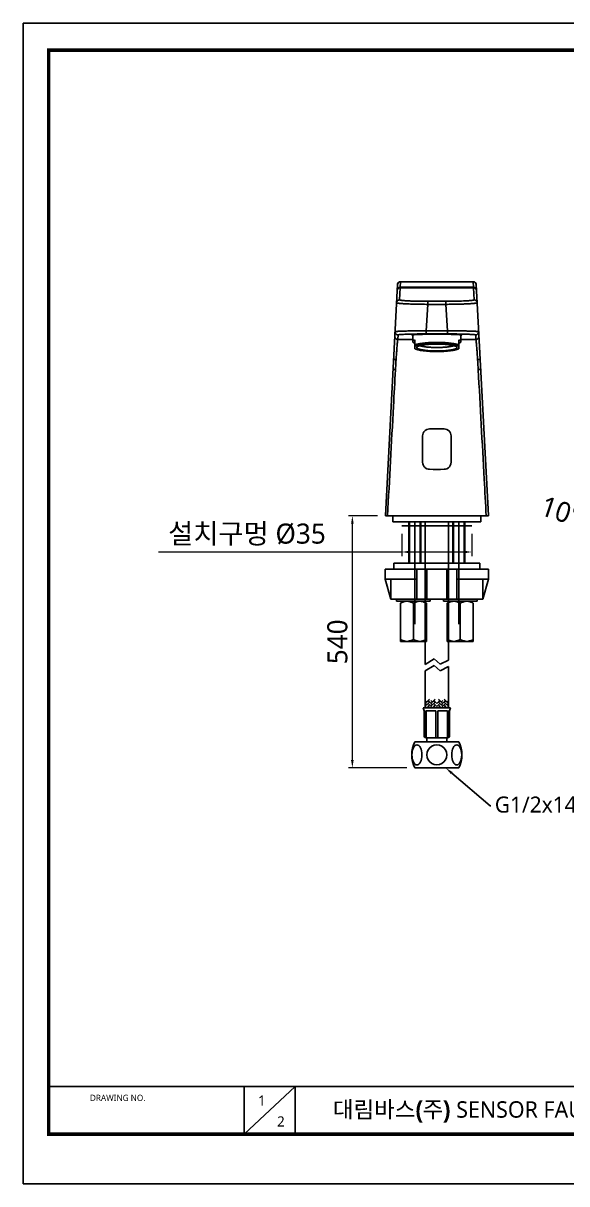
# Model space of a CAD drawing. Extents: x 0 to 790, y 0 to 579.
# Drawn here: x 0 to 271, y 0 to 579 of the extents above; entities that cross this region are included whole.
import ezdxf
from ezdxf import colors
from ezdxf.entities.mleader import LeaderData, LeaderLine
from ezdxf.math import Vec2, Vec3

# ---------------------------------------------------------------- set-up
doc = ezdxf.new("R2010")
doc.units = 0
doc.header["$LTSCALE"] = 10
doc.header["$MEASUREMENT"] = 0
doc.header["$PDMODE"] = 3
doc.header["$PDSIZE"] = -10
doc.layers.get('0').update_dxf_attribs({"linetype": 'CONTINUOUS'})
doc.layers.get('DEFPOINTS').update_dxf_attribs({"linetype": 'CONTINUOUS'})
doc.layers.add('1', color=7, linetype='CONTINUOUS')
doc.layers.add('DEF_LAYER_ASSEM_MEMBER', color=7, linetype='CONTINUOUS')
doc.styles.add('Daelim Dimension', font='NanumGothic.ttf')
doc.styles.add('DLB3013-CR2S_시공도$0$Daelim Dimension', font='H2GTRE.TTF')
doc.dimstyles.new('DLB3013-CR2S_시공도$0$DEFAULT', dxfattribs={"dimscale": 2, "dimtxt": 2, "dimasz": 2, "dimexe": 0, "dimexo": 2, "dimgap": 1, "dimtad": 1, "dimdec": 1, "dimzin": 9, "dimdsep": 46, "dimtxsty": 'DLB3013-CR2S_시공도$0$Daelim Dimension', "dimcen": 0.5, "dimclrd": 252, "dimclre": 252, "dimclrt": 3, "dimadec": 1, "dimazin": 0, "dimtfac": 1, "dimtdec": 1, "dimtix": 1, "dimtmove": 0, "dimatfit": 3, "dimfxl": 1, "dimtolj": 1, "dimtzin": 1, "dimlwd": 9, "dimlwe": 9, "dimarcsym": 0})

# ---------------------------------------------------------------- blocks, each defined once
blk = doc.blocks.new('A$C4846750D')
at = {"color": 7, "linetype": 'Continuous'}
for p, q in [((0, 0), (0, 19)), ((13, 0), (13, 19)), ((13, 0), (0, 0))]:
    blk.add_line(p, q, dxfattribs=at)
at = {"color": 0}
for p, q in [((3.02, 20), (9.98, 20)), ((6.5, 1), (6.5, 19))]:
    blk.add_line(p, q, dxfattribs=at)
at = {"color": 7, "linetype": 'Continuous'}
for points in [[(3.02, 20), (2.44, 19.94), (1.86, 19.81), (1.27, 19.61), (0.65, 19.35), (0, 19)], [(6.5, 19), (5.84, 19.35), (5.23, 19.62), (4.64, 19.81), (4.06, 19.94), (3.48, 20)], [(9.52, 20), (8.94, 19.94), (8.36, 19.81), (7.77, 19.61), (7.15, 19.35), (6.5, 19)], [(13, 19), (12.34, 19.35), (11.73, 19.62), (11.14, 19.81), (10.56, 19.94), (9.98, 20)], [(3.02, 0), (2.44, 0.06), (1.86, 0.19), (1.27, 0.39), (0.65, 0.65), (0, 1)], [(6.5, 1), (5.84, 0.65), (5.23, 0.38), (4.64, 0.19), (4.06, 0.06), (3.48, 0)], [(9.52, 0), (8.94, 0.06), (8.36, 0.19), (7.77, 0.39), (7.15, 0.65), (6.5, 1)], [(13, 1), (12.34, 0.65), (11.73, 0.38), (11.14, 0.19), (10.56, 0.06), (9.98, 0)]]:
    blk.add_lwpolyline(points, dxfattribs=at)
blk = doc.blocks.new('45x4v5xcv')
for p, q in [((7592.25, 276.45), (7592.25, 279.45)), ((7592.25, 279.45), (7635.05, 279.45)), ((7635.05, 276.45), (7635.05, 279.45)), ((7593.6, 261.45), (7593.6, 260.45)), ((7593.6, 261.45), (7610.3, 261.45)), ((7593.6, 260.45), (7610.3, 260.45)), ((7610.3, 261.45), (7610.3, 260.45)), ((7617, 261.45), (7617, 260.45)), ((7617, 260.45), (7633.7, 260.45)), ((7633.7, 261.45), (7633.7, 260.45))]:
    blk.add_line(p, q)
at = {"color": 0}
for p, q in [((7587.9, 276.45), (7603.65, 276.45)), ((7587.9, 271.45), (7587.9, 276.45)), ((7603.65, 276.45), (7603.65, 261.45)), ((7603.65, 276.45), (7623.65, 276.45)), ((7608.65, 276.45), (7608.65, 271.45)), ((7618.65, 276.45), (7618.65, 271.45)), ((7623.65, 276.45), (7639.4, 276.45)), ((7623.65, 276.45), (7623.65, 261.45)), ((7639.4, 276.45), (7639.4, 271.45)), ((7603.65, 271.45), (7587.9, 271.45)), ((7587.9, 271.45), (7590.65, 261.45)), ((7590.65, 271.45), (7590.65, 261.45)), ((7608.65, 271.45), (7608.65, 261.45)), ((7618.65, 271.45), (7618.65, 261.45)), ((7639.4, 271.45), (7623.65, 271.45)), ((7636.65, 271.45), (7636.65, 261.45)), ((7639.4, 271.45), (7636.65, 261.45)), ((7603.65, 261.45), (7590.65, 261.45)), ((7608.65, 261.45), (7603.65, 261.45)), ((7608.65, 261.45), (7618.65, 261.45)), ((7623.65, 261.45), (7618.65, 261.45)), ((7636.65, 261.45), (7623.65, 261.45))]:
    blk.add_line(p, q, dxfattribs=at)
at = {"color": 0, "xscale": -1}
for p in [(7608.45, 240.45), (7631.85, 240.45)]:
    blk.add_blockref('A$C4846750D', p, dxfattribs=at)
blk = doc.blocks.new('sd4f56vc')
for p, q in [((6354.93, -1683.68), (6348.06, -1683.68)), ((6348.56, -1685.18), (6348.06, -1683.68)), ((6349.18, -1680.14), (6349.89, -1680.85)), ((6350.6, -1680.14), (6349.18, -1681.56)), ((6349.18, -1680.14), (6349.89, -1680.85)), ((6350.6, -1681.56), (6349.18, -1682.97)), ((6349.18, -1681.56), (6349.89, -1682.26)), ((6349.18, -1681.56), (6349.89, -1682.26)), ((6349.18, -1682.97), (6349.89, -1683.68)), ((6351.3, -1679.43), (6349.89, -1680.85)), ((6351.3, -1680.85), (6349.89, -1682.26)), ((6351.3, -1682.26), (6349.89, -1683.68)), ((6350.6, -1680.14), (6352.72, -1682.26)), ((6350.6, -1680.14), (6351.3, -1680.85)), ((6350.6, -1681.56), (6352.72, -1683.68)), ((6350.6, -1681.56), (6351.3, -1682.26)), ((6350.6, -1682.97), (6351.3, -1683.68)), ((6353.43, -1680.14), (6352.01, -1681.56)), ((6352.01, -1680.14), (6352.72, -1680.85)), ((6353.43, -1681.56), (6352.01, -1682.97)), ((6352.01, -1681.56), (6352.72, -1682.26)), ((6352.01, -1682.97), (6352.72, -1683.68)), ((6354.13, -1679.43), (6352.72, -1680.85)), ((6354.13, -1680.85), (6352.72, -1682.26)), ((6354.13, -1682.26), (6352.72, -1683.68)), ((6353.43, -1680.14), (6354.93, -1681.65)), ((6353.43, -1680.14), (6354.13, -1680.85)), ((6353.43, -1681.56), (6354.93, -1683.06)), ((6353.43, -1681.56), (6354.13, -1682.26)), ((6353.43, -1682.97), (6354.13, -1683.68)), ((6356.44, -1680.14), (6354.93, -1681.65)), ((6356.44, -1681.56), (6354.93, -1683.06)), ((6354.93, -1683.68), (6361.81, -1683.68)), ((6355.73, -1679.43), (6357.15, -1680.85)), ((6356.44, -1680.14), (6355.73, -1680.85)), ((6355.73, -1680.85), (6357.15, -1682.26)), ((6356.44, -1681.56), (6355.73, -1682.26)), ((6355.73, -1682.26), (6357.15, -1683.68)), ((6356.44, -1682.97), (6355.73, -1683.68)), ((6356.44, -1680.14), (6357.85, -1681.56)), ((6356.44, -1681.56), (6357.85, -1682.97)), ((6359.27, -1680.14), (6357.15, -1682.26)), ((6357.85, -1680.14), (6357.15, -1680.85)), ((6359.27, -1681.56), (6357.15, -1683.68)), ((6357.85, -1681.56), (6357.15, -1682.26)), ((6357.85, -1682.97), (6357.15, -1683.68)), ((6358.56, -1679.43), (6359.98, -1680.85)), ((6359.27, -1680.14), (6358.56, -1680.85)), ((6358.56, -1680.85), (6359.98, -1682.26)), ((6359.27, -1681.56), (6358.56, -1682.26)), ((6358.56, -1682.26), (6359.98, -1683.68)), ((6359.27, -1682.97), (6358.56, -1683.68)), ((6359.27, -1680.14), (6360.68, -1681.56)), ((6359.27, -1681.56), (6360.68, -1682.97)), ((6360.68, -1680.14), (6359.98, -1680.85)), ((6360.68, -1680.14), (6359.98, -1680.85)), ((6360.68, -1681.56), (6359.98, -1682.26)), ((6360.68, -1681.56), (6359.98, -1682.26)), ((6360.68, -1682.97), (6359.98, -1683.68)), ((6361.31, -1685.18), (6361.81, -1683.68)), ((6348.56, -1697.68), (6348.56, -1685.18)), ((6349.06, -1685.18), (6348.56, -1685.18)), ((6349.06, -1698.54), (6349.06, -1685.18)), ((6354.43, -1685.18), (6349.56, -1685.18)), ((6349.56, -1698.68), (6349.56, -1685.18)), ((6354.43, -1698.68), (6354.43, -1685.18)), ((6355.43, -1685.18), (6360.31, -1685.18)), ((6355.43, -1698.68), (6355.43, -1685.18)), ((6360.31, -1698.68), (6360.31, -1685.18)), ((6360.81, -1698.54), (6360.81, -1685.18)), ((6360.81, -1685.18), (6361.31, -1685.18)), ((6361.31, -1697.68), (6361.31, -1685.18)), ((6354.93, -1700.68), (6343.93, -1700.68)), ((6354.93, -1698.68), (6349.56, -1698.68)), ((6349.93, -1700.68), (6349.93, -1698.68)), ((6354.93, -1698.68), (6360.31, -1698.68)), ((6354.93, -1700.68), (6365.93, -1700.68)), ((6359.93, -1700.68), (6359.93, -1698.68)), ((6343.93, -1713.68), (6365.93, -1713.68))]:
    blk.add_line(p, q)
for centre, radius, start, end in [((6357.27, -1707.18), 14.83, 154.01077, 205.98923), ((6349.56, -1697.68), 1, 180, 270), ((6360.31, -1697.68), 1, 270, 0), ((6352.6, -1707.18), 14.83, 334.01077, 25.98923)]:
    blk.add_arc(centre, radius, start, end)
at = {"extrusion": (0, 0, -1)}
blk.add_ellipse((6345.01, -1707.18), major_axis=(0, -5), ratio=0.5, dxfattribs=at)
blk.add_ellipse((6354.93, -1707.18), major_axis=(-5, 0), ratio=1, start_param=4.712389, end_param=7.853982, dxfattribs=at)
blk.add_ellipse((6354.93, -1707.18), major_axis=(5, 0), ratio=1, start_param=4.712389, end_param=7.853982)
blk.add_ellipse((6364.85, -1707.18), major_axis=(0, -5), ratio=0.5)
blk = doc.blocks.new('*D7')
at = {"color": 5, "lineweight": 9, "ltscale": 0.5, "transparency": 16777216}
for p, q in [((176.68, 333.12), (162.21, 333.12)), ((164.21, 211.4), (164.21, 329.12)), ((191.35, 207.4), (162.21, 207.4))]:
    blk.add_line(p, q, dxfattribs=at)
at = {"color": 5, "ltscale": 0.5, "transparency": 16777216}
for points in [[(163.54, 329.12), (164.87, 329.12), (164.21, 333.12)], [(163.54, 211.4), (164.87, 211.4), (164.21, 207.4)]]:
    blk.add_solid(points, dxfattribs=at)
at = {"layer": 'DEFPOINTS', "color": 0, "ltscale": 0.5, "transparency": 16777216}
for p in [(164.21, 333.12), (180.68, 333.12), (195.35, 207.4)]:
    blk.add_point(p, dxfattribs=at)
at = {"color": 7, "ltscale": 0.5, "transparency": 16777216, "insert": (156.78, 270.26), "char_height": 10, "attachment_point": 5, "rotation": 90, "style": 'Daelim Dimension'}
blk.add_mtext('\\A1;540', dxfattribs=at)
blk = doc.blocks.new('*D10')
at = {"color": 5, "lineweight": 9, "ltscale": 0.5, "transparency": 16777216}
for p, q in [((188.87, 324.15), (188.87, 313.06)), ((223.87, 324.15), (223.87, 313.06)), ((188.87, 315.06), (67.44, 315.06)), ((219.87, 315.06), (192.87, 315.06))]:
    blk.add_line(p, q, dxfattribs=at)
at = {"color": 5, "ltscale": 0.5, "transparency": 16777216}
for points in [[(192.87, 315.73), (192.87, 314.4), (188.87, 315.06)], [(219.87, 315.73), (219.87, 314.4), (223.87, 315.06)]]:
    blk.add_solid(points, dxfattribs=at)
at = {"layer": 'DEFPOINTS', "color": 0, "ltscale": 0.5, "transparency": 16777216}
for p in [(188.87, 328.15), (223.87, 328.15), (188.87, 315.06)]:
    blk.add_point(p, dxfattribs=at)
at = {"color": 7, "ltscale": 0.5, "transparency": 16777216, "insert": (111.62, 323.7), "char_height": 10, "attachment_point": 5, "style": 'Daelim Dimension'}
blk.add_mtext('\\A1;설치구멍 %%C35', dxfattribs=at)
blk = doc.blocks.new('*D11')
at = {"color": 5, "lineweight": 9, "ltscale": 0.5, "transparency": 16777216}
for p, q in [((295.79, 412.98), (295.79, 321.44)), ((290.57, 387.47), (279.19, 322.89))]:
    blk.add_line(p, q, dxfattribs=at)
blk.add_arc((295.79, 417.03), 93.59, 262.44888, 267.55112, dxfattribs=at)
at = {"color": 5, "ltscale": 0.5, "transparency": 16777216}
for points in [[(283.38, 323.59), (283.59, 324.91), (279.53, 324.86)], [(291.8, 324.19), (291.77, 322.86), (295.79, 323.44)]]:
    blk.add_solid(points, dxfattribs=at)
at = {"layer": 'DEFPOINTS', "color": 0, "ltscale": 0.5, "transparency": 16777216}
for p in [(300.03, 441.1), (295.79, 417.08), (295.79, 416.98), (291.27, 391.41), (290.34, 323.6)]:
    blk.add_point(p, dxfattribs=at)
at = {"color": 7, "ltscale": 0.5, "transparency": 16777216, "insert": (268.5, 335.28), "char_height": 10, "attachment_point": 5, "rotation": 341.54129, "style": 'Daelim Dimension'}
blk.add_mtext('\\A1;10%%D', dxfattribs=at)

msp = doc.modelspace()

# ---------------------------------------------------------------- linework, layer by layer
at = {"color": 7, "linetype": 'Continuous'}
for p, q in [((180.68, 333.22), (186.72, 448.42)), ((188.07, 446.84), (187.76, 440.82)), ((188.09, 447.07), (188.07, 446.84)), ((188.07, 446.84), (224.66, 446.84)), ((188.23, 449.79), (188.09, 447.07)), ((224.65, 447.07), (188.09, 447.07)), ((188.23, 449.79), (188.23, 449.86)), ((188.23, 449.86), (224.51, 449.86)), ((188.23, 449.79), (224.51, 449.79)), ((224.51, 449.86), (224.51, 449.79)), ((224.65, 447.07), (224.51, 449.79)), ((224.66, 446.84), (224.65, 447.07)), ((224.98, 440.82), (224.66, 446.84)), ((232.06, 333.22), (226.02, 448.42)), ((201.81, 438.56), (201.81, 440.08)), ((210.93, 440.08), (201.81, 440.08)), ((210.93, 440.08), (210.93, 438.56)), ((201.81, 438.56), (201.11, 425.33)), ((201.81, 438.56), (210.93, 438.56)), ((211.63, 425.33), (210.93, 438.56)), ((186.88, 421.12), (187, 423.31)), ((201.11, 423.82), (201.11, 425.33)), ((211.63, 425.33), (201.11, 425.33)), ((201.11, 423.82), (211.63, 423.82)), ((211.63, 423.82), (211.63, 425.33)), ((218.77, 423.24), (218.77, 423.24)), ((225.74, 423.31), (225.86, 421.12)), ((194.35, 420.95), (186.87, 420.95)), ((225.87, 420.95), (218.38, 420.95)), ((199.27, 359.78), (199.27, 373.05)), ((213.47, 373.05), (213.47, 359.78)), ((180.68, 333.12), (232.06, 333.12)), ((192.37, 309.49), (192.37, 330.12)), ((220.07, 333.12), (198.07, 333.12)), ((198.37, 309.49), (198.37, 330.12)), ((214.37, 309.49), (214.37, 330.12)), ((230.54, 333.12), (220.07, 333.12)), ((220.37, 309.49), (220.37, 330.12))]:
    msp.add_line(p, q, dxfattribs=at)
at = {"color": 40, "linetype": 'Continuous'}
msp.add_line((206.37, 423.7), (206.37, 423.68), dxfattribs=at)
for p, q in [((184.45, 333.12), (184.45, 330.12)), ((228.29, 330.12), (184.45, 330.12)), ((200.62, 259.03), (200.62, 330.12)), ((212.24, 261.18), (212.24, 330.12)), ((228.29, 333.12), (228.29, 330.12)), ((223.87, 328.15), (188.87, 328.15)), ((200.62, 259.03), (205.07, 261.72)), ((205.07, 261.72), (208.04, 259.09)), ((208.04, 259.09), (212.24, 261.18)), ((200.62, 255.74), (205.07, 258.43)), ((200.62, 237.4), (200.62, 255.74)), ((205.07, 258.43), (208.04, 255.8)), ((208.04, 255.8), (212.24, 257.89)), ((212.24, 237.4), (212.24, 257.89)), ((200.62, 237.4), (212.24, 237.4))]:
    msp.add_line(p, q)
at = {"color": 3, "linetype": 'Continuous'}
for p, q in [((192.67, 330.12), (192.67, 309.49)), ((198.07, 330.12), (198.07, 309.49)), ((214.67, 330.12), (214.67, 309.49)), ((220.07, 330.12), (220.07, 309.49))]:
    msp.add_line(p, q, dxfattribs=at)
at = {"color": 2, "linetype": 'Continuous'}
msp.add_line((193.76, 309.48), (193.75, 309.49), dxfattribs=at)
at = {"color": 5}
msp.add_line((12.7, 48.49), (648.72, 48.49), dxfattribs=at)
at = {"color": 5, "ltscale": 40}
for p, q in [((110.19, 48.49), (110.19, 24.69)), ((110.19, 48.49), (110.19, 24.69)), ((135.67, 48.49), (110.19, 24.69)), ((135.67, 48.49), (110.19, 24.69)), ((135.67, 48.49), (135.67, 24.69)), ((135.67, 48.49), (135.67, 24.69))]:
    msp.add_line(p, q, dxfattribs=at)
at = {"ltscale": 0.5}
msp.add_lwpolyline([(0, 0), (789.88, 0), (789.88, 578.76), (0, 578.76)], close=True, dxfattribs=at)
at = {"color": 5, "linetype": 'ByBlock', "lineweight": 200, "const_width": 1.82}
msp.add_lwpolyline([(12.7, 24.78), (777.1, 24.78), (777.1, 565.32), (12.7, 565.32)], close=True, dxfattribs=at)
at = {"color": 7, "linetype": 'Continuous'}
for centre, radius, start, end in [((188.08, 445.33), 1.52, 159.68587, 176.93969), ((188.07, 445.33), 1.52, 89.96852, 159.60024), ((188.23, 448.34), 1.52, 89.997, 177), ((188.22, 448.19), 1.6, 89.74274, 106.28944), ((224.51, 448.34), 1.52, 3, 90.003), ((224.51, 448.19), 1.6, 73.71056, 90.25726), ((224.66, 445.33), 1.52, 21.03433, 90.03025), ((224.66, 445.33), 1.53, 3.06613, 20.9427), ((187.76, 439.3), 1.52, 89.95116, 176.96087), ((224.98, 439.3), 1.52, 3.03913, 90.04884), ((186.88, 422.64), 1.52, 177.02106, 269.7194), ((187, 424.83), 1.52, 176.98875, 270.01564), ((201.19, 58.49), 365.32, 90.01217, 90.98332), ((206.19, 117.4), 306.28, 89.96575, 90.95493), ((206.4, 101.82), 321.87, 89.06479, 90.00445), ((211.7, 76.37), 347.45, 88.99201, 90.01276), ((225.74, 424.83), 1.52, 269.99537, 2.97984), ((225.85, 422.64), 1.52, 270.28083, 2.93735), ((206.37, 824.87), 448.44, 269.54042, 270.46036), ((206.37, 778.13), 421.85, 269.51147, 270.48939), ((182.19, 333.14), 1.52, 177, 180.67941), ((230.54, 333.14), 1.52, 359.32059, 3)]:
    msp.add_arc(centre, radius, start, end, dxfattribs=at)
for points, knots in [([(188.09, 447.07), (187.9, 447.07), (187.52, 447), (187.02, 446.7), (186.68, 446.25), (186.58, 445.88), (186.57, 445.7)], [0, 0, 0, 0, 0.255766, 0.507958, 0.755559, 1, 1, 1, 1]), ([(186.72, 448.42), (186.72, 448.57), (186.79, 448.86), (187.01, 449.25), (187.35, 449.55), (187.63, 449.68), (187.78, 449.72)], [0, 0, 0, 0, 0.245649, 0.493503, 0.744933, 1, 1, 1, 1]), ([(226.16, 445.7), (226.16, 445.88), (226.06, 446.25), (225.72, 446.7), (225.22, 447), (224.84, 447.07), (224.65, 447.07)], [0, 0, 0, 0, 0.244365, 0.491905, 0.744156, 1, 1, 1, 1]), ([(224.96, 449.72), (225.11, 449.68), (225.38, 449.55), (225.72, 449.25), (225.95, 448.86), (226.01, 448.57), (226.02, 448.42)], [0, 0, 0, 0, 0.255067, 0.506497, 0.754351, 1, 1, 1, 1]), ([(187.76, 440.82), (187.76, 440.78), (187.82, 440.74), (187.91, 440.7), (188.09, 440.65), (188.39, 440.59), (188.86, 440.53), (189.44, 440.46), (190.15, 440.4), (190.97, 440.35), (192.26, 440.27), (194.09, 440.2), (196.49, 440.13), (199.09, 440.09), (200.89, 440.08), (201.81, 440.08)], [0, 0, 0, 0, 0.006859, 0.013266, 0.021891, 0.045914, 0.078964, 0.120868, 0.171192, 0.229428, 0.295062, 0.446096, 0.618365, 0.805394, 1, 1, 1, 1]), ([(210.93, 440.08), (212.73, 440.08), (216.05, 440.11), (219.36, 440.22), (220.88, 440.3)], [0, 0, 0, 0, 0.541363, 1, 1, 1, 1]), ([(220.88, 440.3), (221.46, 440.33), (222.28, 440.38), (223.3, 440.46), (223.88, 440.53), (224.34, 440.59), (224.65, 440.65), (224.83, 440.7), (224.91, 440.74), (224.98, 440.78), (224.98, 440.82)], [0, 0, 0, 0, 0.419802, 0.590358, 0.732379, 0.844391, 0.92581, 0.955042, 0.976756, 1, 1, 1, 1]), ([(201.81, 438.56), (200.79, 438.57), (198.8, 438.59), (195.91, 438.64), (193.25, 438.72), (191.23, 438.81), (189.8, 438.89), (188.89, 438.95), (188.11, 439.02), (187.46, 439.08), (186.95, 439.15), (186.61, 439.21), (186.42, 439.27), (186.32, 439.3), (186.26, 439.33), (186.24, 439.37), (186.24, 439.38)], [0, 0, 0, 0, 0.194641, 0.38172, 0.554047, 0.705138, 0.770797, 0.829054, 0.879392, 0.921299, 0.954335, 0.978314, 0.986895, 0.993232, 0.997438, 1, 1, 1, 1]), ([(226.5, 439.38), (226.5, 439.37), (226.47, 439.33), (226.41, 439.3), (226.32, 439.27), (226.13, 439.21), (225.79, 439.15), (225.28, 439.08), (224.63, 439.02), (223.85, 438.95), (222.94, 438.89), (221.51, 438.81), (219.48, 438.72), (216.82, 438.64), (213.94, 438.59), (211.95, 438.57), (210.93, 438.56)], [0, 0, 0, 0, 0.002562, 0.006768, 0.013105, 0.021686, 0.045665, 0.078701, 0.120608, 0.170946, 0.229203, 0.294862, 0.445953, 0.61828, 0.805359, 1, 1, 1, 1]), ([(185.48, 424.91), (185.48, 424.92), (185.51, 424.94), (185.57, 424.96), (185.67, 424.99), (185.87, 425.02), (186.22, 425.06), (186.73, 425.1), (187.39, 425.14), (188.18, 425.17), (189.09, 425.21), (190.11, 425.24), (191.24, 425.27), (192.93, 425.3), (195.22, 425.33), (198.11, 425.34), (200.1, 425.34), (201.11, 425.33)], [0, 0, 0, 0, 0.002031, 0.006096, 0.01245, 0.021114, 0.045304, 0.078518, 0.120568, 0.17113, 0.229541, 0.295234, 0.367664, 0.446189, 0.618581, 0.805631, 1, 1, 1, 1]), ([(194.92, 423.76), (194.35, 423.75), (193.27, 423.73), (191.74, 423.69), (190.39, 423.64), (189.38, 423.59), (188.69, 423.55), (188.26, 423.52), (187.89, 423.49), (187.58, 423.45), (187.34, 423.42), (187.16, 423.39), (187.06, 423.36), (187, 423.33), (187, 423.31)], [0, 0, 0, 0, 0.213561, 0.407741, 0.57903, 0.724481, 0.786606, 0.841086, 0.887719, 0.926375, 0.956947, 0.979346, 0.993524, 1, 1, 1, 1]), ([(193.97, 423.24), (193.97, 423.25), (193.99, 423.27), (194.07, 423.3), (194.26, 423.34), (194.56, 423.37), (194.81, 423.4), (194.95, 423.41)], [0, 0, 0, 0, 0.026814, 0.077899, 0.267205, 0.575493, 1, 1, 1, 1]), ([(194.36, 423.13), (194.3, 423.13), (194.2, 423.15), (194.08, 423.18), (194.01, 423.2), (193.97, 423.22), (193.97, 423.24)], [0, 0, 0, 0, 0.417172, 0.719993, 0.910119, 1, 1, 1, 1]), ([(206.37, 423.7), (205.15, 423.7), (202.82, 423.69), (199.59, 423.63), (197.01, 423.55), (195.54, 423.47), (194.95, 423.41)], [0, 0, 0, 0, 0.321206, 0.612445, 0.846121, 1, 1, 1, 1]), ([(194.95, 423.41), (195.31, 423.44), (196.13, 423.49), (198.18, 423.58), (199.87, 423.62), (201.09, 423.64)], [0, 0, 0, 0, 0.173731, 0.403502, 1, 1, 1, 1]), ([(206.37, 423.7), (207.6, 423.7), (209.93, 423.69), (213.15, 423.63), (215.73, 423.55), (217.2, 423.47), (217.78, 423.41)], [0, 0, 0, 0, 0.321347, 0.612544, 0.845973, 1, 1, 1, 1]), ([(211.63, 425.33), (212.65, 425.34), (214.64, 425.34), (217.53, 425.33), (219.82, 425.3), (221.5, 425.27), (222.63, 425.24), (223.66, 425.21), (224.57, 425.17), (225.35, 425.14), (226.01, 425.1), (226.53, 425.06), (226.87, 425.02), (227.07, 424.98), (227.17, 424.96), (227.22, 424.94), (227.25, 424.92), (227.25, 424.91)], [0, 0, 0, 0, 0.195349, 0.382234, 0.55418, 0.632782, 0.705259, 0.770884, 0.829176, 0.879682, 0.921817, 0.955044, 0.979134, 0.987717, 0.99399, 0.997992, 1, 1, 1, 1]), ([(211.65, 423.64), (212.87, 423.62), (214.56, 423.58), (216.6, 423.49), (217.43, 423.44), (217.78, 423.41)], [0, 0, 0, 0, 0.596444, 0.826302, 1, 1, 1, 1]), ([(217.8, 423.41), (217.94, 423.4), (218.18, 423.37), (218.48, 423.33), (218.67, 423.3), (218.75, 423.27), (218.77, 423.25), (218.77, 423.24)], [0, 0, 0, 0, 0.42463, 0.732794, 0.921966, 0.97309, 1, 1, 1, 1]), ([(225.74, 423.31), (225.74, 423.33), (225.68, 423.36), (225.58, 423.39), (225.4, 423.42), (225.16, 423.45), (224.85, 423.49), (224.48, 423.52), (224.05, 423.55), (223.36, 423.59), (222.35, 423.64), (221, 423.69), (219.46, 423.73), (218.38, 423.75), (217.81, 423.76)], [0, 0, 0, 0, 0.006397, 0.0204, 0.042626, 0.073105, 0.111774, 0.158541, 0.213187, 0.275336, 0.420649, 0.592033, 0.786585, 1, 1, 1, 1]), ([(218.77, 423.24), (218.77, 423.23), (218.73, 423.2), (218.67, 423.18), (218.55, 423.15), (218.46, 423.14), (218.41, 423.13)], [0, 0, 0, 0, 0.091856, 0.282125, 0.58416, 1, 1, 1, 1]), ([(186.87, 420.95), (186.86, 420.91), (186.82, 420.73), (186.77, 420.28), (186.68, 419.5), (186.58, 418.35), (186.45, 416.87), (186.32, 415.11), (186.17, 413.11), (186.07, 411.69), (186.02, 410.95)], [0, 0, 0, 0, 0.012542, 0.054723, 0.134141, 0.249883, 0.398936, 0.576628, 0.778781, 1, 1, 1, 1]), ([(186.87, 420.95), (186.87, 420.97), (186.87, 421.03), (186.88, 421.09), (186.88, 421.12)], [0, 0, 0, 0, 0.413062, 1, 1, 1, 1]), ([(225.86, 421.12), (225.86, 421.09), (225.87, 421.03), (225.86, 420.97), (225.87, 420.95)], [0, 0, 0, 0, 0.58693, 1, 1, 1, 1]), ([(226.72, 410.95), (226.67, 411.69), (226.57, 413.11), (226.42, 415.11), (226.29, 416.87), (226.16, 418.35), (226.06, 419.5), (225.97, 420.28), (225.91, 420.73), (225.88, 420.91), (225.87, 420.95)], [0, 0, 0, 0, 0.221218, 0.423368, 0.601059, 0.750114, 0.865855, 0.945281, 0.987453, 1, 1, 1, 1]), ([(184.78, 411.48), (184.78, 411.42), (184.84, 411.32), (184.98, 411.23), (185.2, 411.12), (185.55, 411.02), (185.86, 410.97), (186.02, 410.95)], [0, 0, 0, 0, 0.126979, 0.224044, 0.346704, 0.655164, 1, 1, 1, 1]), ([(186.02, 410.95), (185.99, 410.56), (185.89, 408.89), (185.8, 407.21), (185.73, 405.93)], [0, 0, 0, 0, 0.235612, 1, 1, 1, 1]), ([(226.72, 410.95), (226.88, 410.97), (227.18, 411.02), (227.54, 411.12), (227.76, 411.23), (227.89, 411.32), (227.96, 411.42), (227.96, 411.48)], [0, 0, 0, 0, 0.344567, 0.652925, 0.775632, 0.872814, 1, 1, 1, 1]), ([(227.01, 405.93), (226.99, 406.37), (226.9, 408.04), (226.8, 409.72), (226.72, 410.95)], [0, 0, 0, 0, 0.259682, 1, 1, 1, 1]), ([(185.73, 405.93), (185.39, 399.86), (184.06, 375.59), (182.74, 351.32), (181.76, 333.12)], [0, 0, 0, 0, 0.250073, 1, 1, 1, 1]), ([(184.51, 406.3), (184.51, 406.25), (184.59, 406.19), (184.71, 406.13), (184.93, 406.05), (185.27, 405.98), (185.57, 405.95), (185.73, 405.93)], [0, 0, 0, 0, 0.103191, 0.194989, 0.31592, 0.634537, 1, 1, 1, 1]), ([(227.01, 405.93), (227.17, 405.95), (227.47, 405.98), (227.81, 406.05), (228.03, 406.13), (228.15, 406.19), (228.23, 406.25), (228.23, 406.3)], [0, 0, 0, 0, 0.365577, 0.684269, 0.805172, 0.896893, 1, 1, 1, 1]), ([(230.98, 333.12), (230.65, 339.19), (229.34, 363.46), (228.01, 387.73), (227.01, 405.93)], [0, 0, 0, 0, 0.249966, 1, 1, 1, 1]), ([(199.27, 373.05), (199.27, 373.5), (199.45, 374.4), (200.23, 375.54), (201.4, 376.29), (202.31, 376.45), (202.77, 376.45)], [0, 0, 0, 0, 0.248402, 0.497013, 0.747447, 1, 1, 1, 1]), ([(209.97, 376.45), (210.42, 376.45), (211.34, 376.29), (212.5, 375.54), (213.29, 374.4), (213.47, 373.5), (213.47, 373.05)], [0, 0, 0, 0, 0.25255, 0.502984, 0.751595, 1, 1, 1, 1]), ([(202.77, 356.3), (202.31, 356.3), (201.39, 356.49), (200.23, 357.27), (199.45, 358.42), (199.27, 359.33), (199.27, 359.78)], [0, 0, 0, 0, 0.251381, 0.502398, 0.75213, 1, 1, 1, 1]), ([(213.47, 359.78), (213.47, 359.33), (213.28, 358.42), (212.5, 357.27), (211.34, 356.49), (210.42, 356.3), (209.97, 356.3)], [0, 0, 0, 0, 0.247877, 0.497607, 0.748623, 1, 1, 1, 1]), ([(180.68, 333.22), (180.68, 333.21), (180.69, 333.17), (180.71, 333.14), (180.73, 333.13)], [0, 0, 0, 0, 0.412312, 1, 1, 1, 1]), ([(232.01, 333.13), (232.03, 333.14), (232.05, 333.17), (232.06, 333.21), (232.06, 333.22)], [0, 0, 0, 0, 0.587366, 1, 1, 1, 1])]:
    msp.add_open_spline(points, degree=3, knots=knots, dxfattribs=at)
at = {"layer": '1', "color": 1, "ltscale": 10}
for p, q in [((195.37, 330.12), (195.37, 279.12)), ((217.37, 330.12), (217.37, 279.12))]:
    msp.add_line(p, q, dxfattribs=at)
at = {"layer": 'DEF_LAYER_ASSEM_MEMBER', "color": 7, "linetype": 'Continuous'}
for p, q in [((194.37, 419.99), (194.37, 423.34)), ((218.37, 419.99), (218.37, 423.34)), ((195.42, 416.42), (195.42, 420.84)), ((217.32, 416.42), (217.32, 420.84))]:
    msp.add_line(p, q, dxfattribs=at)
for points, knots in [([(194.37, 419.99), (194.37, 420.02), (194.38, 420.1), (194.43, 420.21), (194.52, 420.32), (194.64, 420.43), (194.79, 420.54), (195.05, 420.69), (195.26, 420.78), (195.42, 420.84)], [0, 0, 0, 0, 0.078284, 0.163117, 0.259655, 0.371341, 0.500289, 0.647731, 1, 1, 1, 1]), ([(195.42, 419.13), (195.26, 419.19), (195.05, 419.29), (194.79, 419.44), (194.64, 419.54), (194.52, 419.65), (194.43, 419.76), (194.38, 419.87), (194.37, 419.95), (194.37, 419.99)], [0, 0, 0, 0, 0.352269, 0.499711, 0.628659, 0.740345, 0.836883, 0.921716, 1, 1, 1, 1]), ([(195.42, 418.38), (195.54, 418.43), (195.81, 418.52), (196.43, 418.7), (197.32, 418.9), (198.52, 419.11), (199.89, 419.29), (201.39, 419.43), (203.56, 419.57), (205.23, 419.61), (206.37, 419.61)], [0, 0, 0, 0, 0.036471, 0.077513, 0.172654, 0.283912, 0.409276, 0.546351, 0.692445, 1, 1, 1, 1]), ([(195.42, 417.64), (195.52, 417.7), (195.75, 417.8), (196.12, 417.94), (196.56, 418.08), (197.27, 418.26), (198.28, 418.46), (199.64, 418.66), (201.17, 418.82), (202.83, 418.94), (204.58, 419.01), (205.77, 419.03), (206.37, 419.03)], [0, 0, 0, 0, 0.030961, 0.06724, 0.108772, 0.155412, 0.263155, 0.388264, 0.527914, 0.678844, 0.837471, 1, 1, 1, 1]), ([(196.37, 417.03), (196.37, 417.06), (196.38, 417.12), (196.42, 417.21), (196.48, 417.29), (196.6, 417.41), (196.82, 417.56), (197.15, 417.71), (197.57, 417.86), (198.08, 418.01), (198.66, 418.14), (199.32, 418.27), (200.04, 418.38), (201.12, 418.52), (202.59, 418.65), (204.44, 418.75), (205.72, 418.77), (206.37, 418.77)], [0, 0, 0, 0, 0.008275, 0.017156, 0.027133, 0.038549, 0.06645, 0.101789, 0.144771, 0.195282, 0.253018, 0.317546, 0.38833, 0.464755, 0.631722, 0.812366, 1, 1, 1, 1]), ([(206.37, 415.3), (205.72, 415.3), (204.44, 415.32), (202.59, 415.41), (201.12, 415.55), (200.04, 415.68), (199.32, 415.8), (198.66, 415.92), (198.08, 416.06), (197.57, 416.2), (197.15, 416.35), (196.82, 416.51), (196.6, 416.65), (196.48, 416.77), (196.42, 416.86), (196.38, 416.94), (196.37, 417), (196.37, 417.03)], [0, 0, 0, 0, 0.187634, 0.368278, 0.535245, 0.61167, 0.682454, 0.746982, 0.804718, 0.855229, 0.898211, 0.93355, 0.961451, 0.972867, 0.982844, 0.991725, 1, 1, 1, 1]), ([(197.91, 417.96), (198.12, 417.88), (198.61, 417.74), (199.41, 417.56), (200.35, 417.41), (201.41, 417.28), (202.56, 417.17), (204.22, 417.07), (205.5, 417.04), (206.37, 417.04)], [0, 0, 0, 0, 0.08009, 0.176947, 0.289054, 0.41446, 0.550882, 0.695788, 1, 1, 1, 1]), ([(217.32, 418.38), (217.19, 418.43), (216.92, 418.52), (216.31, 418.7), (215.42, 418.9), (214.22, 419.11), (212.85, 419.29), (211.35, 419.43), (209.18, 419.57), (207.5, 419.61), (206.37, 419.61)], [0, 0, 0, 0, 0.036471, 0.077513, 0.172654, 0.283912, 0.409276, 0.546351, 0.692445, 1, 1, 1, 1]), ([(217.32, 417.64), (217.22, 417.7), (216.99, 417.8), (216.62, 417.94), (216.17, 418.08), (215.47, 418.26), (214.46, 418.46), (213.09, 418.66), (211.56, 418.82), (209.9, 418.94), (208.16, 419.01), (206.97, 419.03), (206.37, 419.03)], [0, 0, 0, 0, 0.030961, 0.06724, 0.108772, 0.155412, 0.263155, 0.388264, 0.527914, 0.678844, 0.837471, 1, 1, 1, 1]), ([(216.37, 417.03), (216.37, 417.06), (216.36, 417.12), (216.32, 417.21), (216.26, 417.29), (216.14, 417.41), (215.92, 417.56), (215.59, 417.71), (215.16, 417.86), (214.66, 418.01), (214.08, 418.14), (213.42, 418.27), (212.69, 418.38), (211.61, 418.52), (210.15, 418.65), (208.3, 418.75), (207.02, 418.77), (206.37, 418.77)], [0, 0, 0, 0, 0.008275, 0.017156, 0.027133, 0.038549, 0.06645, 0.101789, 0.144771, 0.195282, 0.253018, 0.317546, 0.38833, 0.464755, 0.631722, 0.812366, 1, 1, 1, 1]), ([(214.83, 417.96), (214.61, 417.88), (214.13, 417.74), (213.32, 417.56), (212.39, 417.41), (211.33, 417.28), (210.18, 417.17), (208.51, 417.07), (207.23, 417.04), (206.37, 417.04)], [0, 0, 0, 0, 0.08009, 0.176947, 0.289054, 0.41446, 0.550882, 0.695788, 1, 1, 1, 1]), ([(206.37, 415.3), (207.02, 415.3), (208.3, 415.32), (210.15, 415.41), (211.61, 415.55), (212.69, 415.68), (213.42, 415.8), (214.08, 415.92), (214.66, 416.06), (215.16, 416.2), (215.59, 416.35), (215.92, 416.51), (216.14, 416.65), (216.26, 416.77), (216.32, 416.86), (216.36, 416.94), (216.37, 417), (216.37, 417.03)], [0, 0, 0, 0, 0.187634, 0.368278, 0.535245, 0.61167, 0.682454, 0.746982, 0.804718, 0.855229, 0.898211, 0.93355, 0.961451, 0.972867, 0.982844, 0.991725, 1, 1, 1, 1]), ([(217.32, 420.84), (217.47, 420.78), (217.69, 420.69), (217.95, 420.54), (218.1, 420.43), (218.22, 420.32), (218.3, 420.21), (218.36, 420.1), (218.37, 420.02), (218.37, 419.99)], [0, 0, 0, 0, 0.352269, 0.499711, 0.628659, 0.740345, 0.836883, 0.921716, 1, 1, 1, 1]), ([(218.37, 419.99), (218.37, 419.95), (218.36, 419.87), (218.3, 419.76), (218.22, 419.65), (218.1, 419.54), (217.95, 419.44), (217.69, 419.29), (217.47, 419.19), (217.32, 419.13)], [0, 0, 0, 0, 0.078284, 0.163117, 0.259655, 0.371341, 0.500289, 0.647731, 1, 1, 1, 1]), ([(206.37, 415.04), (205.77, 415.04), (204.58, 415.05), (202.83, 415.12), (201.17, 415.24), (199.64, 415.4), (198.28, 415.6), (197.27, 415.8), (196.56, 415.99), (196.12, 416.12), (195.75, 416.26), (195.52, 416.37), (195.42, 416.42)], [0, 0, 0, 0, 0.162529, 0.321156, 0.472086, 0.611736, 0.736845, 0.844588, 0.891228, 0.93276, 0.969039, 1, 1, 1, 1]), ([(206.37, 415.04), (206.97, 415.04), (208.16, 415.05), (209.9, 415.12), (211.56, 415.24), (213.09, 415.4), (214.46, 415.6), (215.47, 415.8), (216.17, 415.99), (216.62, 416.12), (216.99, 416.26), (217.22, 416.37), (217.32, 416.42)], [0, 0, 0, 0, 0.162529, 0.321156, 0.472086, 0.611736, 0.736845, 0.844588, 0.891228, 0.93276, 0.969039, 1, 1, 1, 1])]:
    msp.add_open_spline(points, degree=3, knots=knots, dxfattribs=at)

# ---------------------------------------------------------------- block references
for name, p in [('45x4v5xcv', (-7407.29, 30.05)), ('sd4f56vc', (-6148.58, 1921.08))]:
    msp.add_blockref(name, p)

# ---------------------------------------------------------------- texts
at = {"color": 5, "ltscale": 40, "style": 'Daelim Dimension'}
msp.add_text('DRAWING NO.', height=3.1171, dxfattribs=at).set_placement((33.3, 41.29))
at = {"char_height": 5.1, "width": 7.119, "attachment_point": 1, "style": 'Daelim Dimension'}
for s, insert in [('1', (117.12, 44.03)), ('2', (126.69, 33.63))]:
    msp.add_mtext(s, dxfattribs=dict(at, insert=insert))
at = {"color": 2, "insert": (154.51, 41.16), "char_height": 8.198, "width": 362.8925, "attachment_point": 1, "style": 'Daelim Dimension'}
msp.add_mtext('{\\fPretendard Variable SemiBold|b0|i0|c129|p2;대림바스(주)} SENSOR FAUCET_원홀세면수전_DL L8010', dxfattribs=at)

# ---------------------------------------------------------------- dimensions: what is measured, and where the dimension line sits
at = {"color": 5, "ltscale": 0.5}
dim = msp.add_angular_dim_2l(base=(290.34, 323.6), line1=((295.79, 417.08), (295.79, 416.98)), line2=((291.27, 391.41), (300.03, 441.1)), text='10%%D', dimstyle='DLB3013-CR2S_시공도$0$DEFAULT', override={"dimtxt": 5, "dimexe": 1, "dimdec": 0, "dimtxsty": 'Daelim Dimension', "dimclrd": 5, "dimclre": 5, "dimclrt": 7}, dxfattribs=at)
dim.commit()
dim.dimension.update_dxf_attribs({"geometry": '*D11', "text_midpoint": (266.15, 328.25), "dimtype": 130})
dim = msp.add_linear_dim(base=(188.87, 315.06), p1=(223.87, 328.15), p2=(188.87, 328.15), text='설치구멍 %%C<>', dimstyle='DLB3013-CR2S_시공도$0$DEFAULT', override={"dimtxt": 5, "dimexe": 1, "dimdec": 0, "dimtxsty": 'Daelim Dimension', "dimclrd": 5, "dimclre": 5, "dimclrt": 7}, dxfattribs=at)
dim.commit()
dim.dimension.update_dxf_attribs({"geometry": '*D10', "text_midpoint": (111.62, 315.06), "dimtype": 128})
dim = msp.add_linear_dim(base=(164.21, 333.12), p1=(195.35, 207.4), p2=(180.68, 333.12), angle=90, text='540', dimstyle='DLB3013-CR2S_시공도$0$DEFAULT', override={"dimtxt": 5, "dimexe": 1, "dimdec": 0, "dimtxsty": 'Daelim Dimension', "dimclrd": 5, "dimclre": 5, "dimclrt": 7}, dxfattribs=at)
dim.commit()
dim.dimension.update_dxf_attribs({"geometry": '*D7', "text_midpoint": (156.78, 270.26)})

# ---------------------------------------------------------------- leaders
ml = msp.add_multileader_mtext('Standard', dxfattribs=at)
ml.set_content('\\A1;{\\C7;G1/2x14TH}', color=5, style='Daelim Dimension')
ml.set_leader_properties()
ml.build(insert=Vec2(0, 0))
ml.multileader.update_dxf_attribs({"text_right_attachment_type": 6, "dogleg_length": 0.36})
ctx = ml.context
ctx.base_point, ctx.char_height, ctx.plane_origin = Vec3(233.28, 188.44), 8, Vec3(210.78, 207.4)
ctx.right_attachment = 6
notes = []
notes.append((ctx, [(0, (1, 1, 0), (232.92, 188.44), (1, 0), 0.36, [(0, [(210.78, 207.4)], 0, [])])]))
ctx.mtext.insert, ctx.mtext.flow_direction = Vec3(235.28, 193.11), 5
for ctx, leaders in notes:
    for number, flags, end, landing, length, lines in leaders:
        leader = LeaderData()
        leader.index, (leader.has_last_leader_line, leader.has_dogleg_vector, leader.attachment_direction) = number, flags
        leader.last_leader_point, leader.dogleg_vector, leader.dogleg_length = Vec3(end), Vec3(landing), length
        for number, points, colour, breaks in lines:
            line = LeaderLine()
            line.index, line.vertices, line.color, line.breaks = number, Vec3.list(points), colors.encode_raw_color(colour), breaks
            leader.lines.append(line)
        ctx.leaders.append(leader)

doc.saveas('drawing.dxf')
